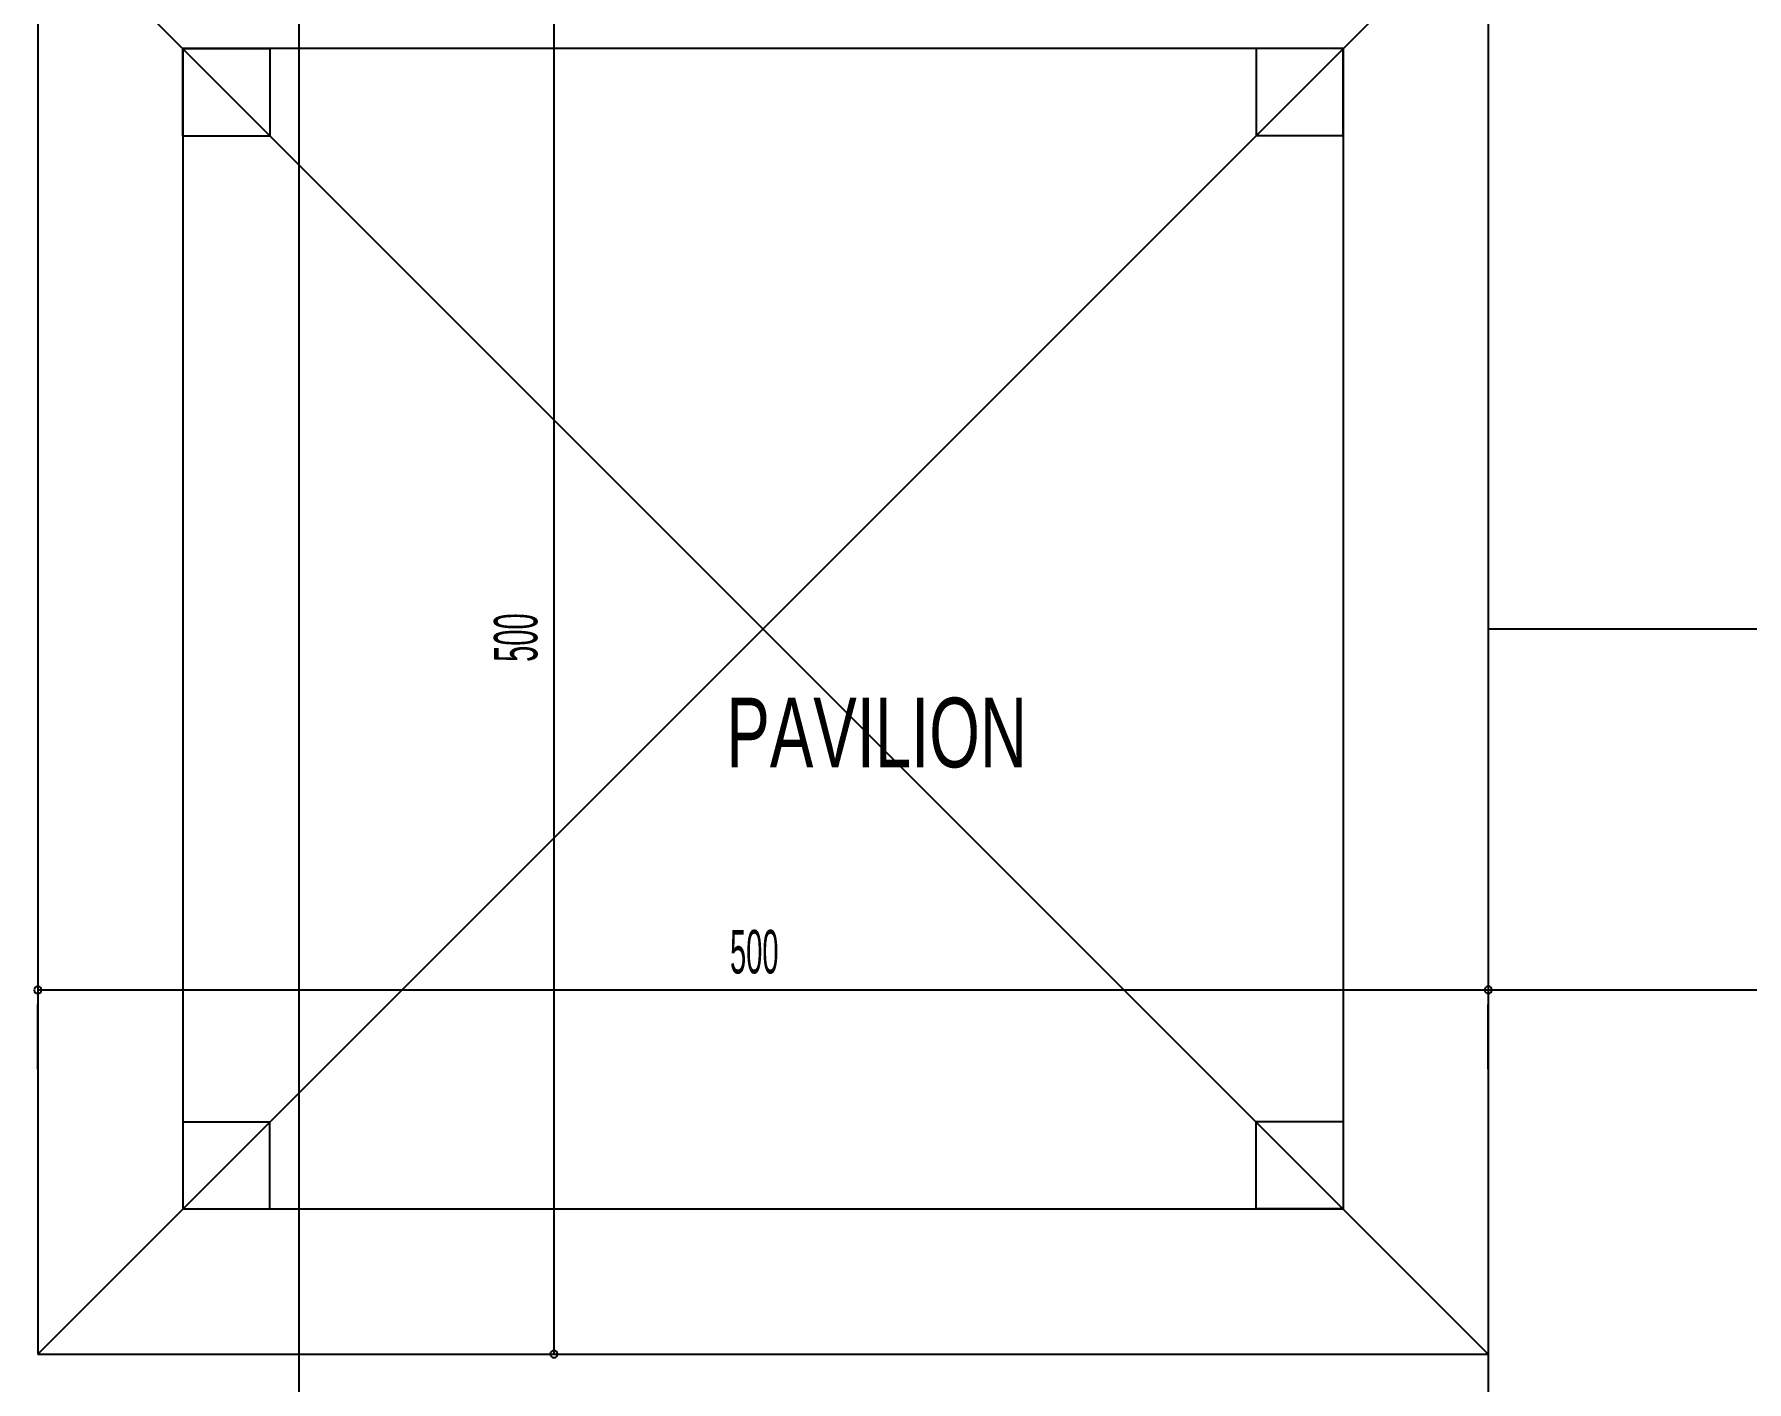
# Model space of a CAD drawing. Extents: x 3907.4 to 3911.57, y -3054.42 to -3053.7.
# Drawn here: x 3907.9947 to 3908.1128, y -3053.8739 to -3053.781 of the extents above; entities that cross this region are included whole.
import ezdxf

# ---------------------------------------------------------------- set-up
doc = ezdxf.new("R2010")
doc.units = 0
doc.header["$LTSCALE"] = 2
doc.header["$MEASUREMENT"] = 0
doc.linetypes.add('ACAD_ISO07W100', pattern=[3.5, 0.5, -3])
doc.linetypes.add('ACAD_ISO10W100', pattern=[18, 12, -3, 0, -3])
doc.layers.get('0').update_dxf_attribs({"linetype": 'CONTINUOUS'})
for name, color, linetype in [('AKS', 11, 'CONTINUOUS'), ('KOLON', 3, 'CONTINUOUS'), ('MB', 11, 'CONTINUOUS'), ('OLÇÜ', 6, 'CONTINUOUS'), ('TEXT', 11, 'CONTINUOUS')]:
    doc.layers.add(name, color=color, linetype=linetype)
doc.styles.add('MAHAL', font='stylu.ttf', dxfattribs={"width": 0.7, "height": 20})
doc.styles.add('ÖLÇÜ', font='stylu.ttf', dxfattribs={"width": 0.5})

msp = doc.modelspace()

# ---------------------------------------------------------------- linework, layer by layer
at = {"color": 0, "linetype": 'ByBlock'}
for centre, start, end in [((3907.99497, -3053.84693), 0, 180), ((3908.09497, -3053.84693), 0, 180), ((3908.09497, -3053.84693), 0, 180), ((3907.99497, -3053.84693), 180, 0), ((3908.09497, -3053.84693), 180, 0), ((3908.09497, -3053.84693), 180, 0), ((3908.03055, -3053.87203), 90, 270), ((3908.03055, -3053.87203), 270, 90)]:
    msp.add_arc(centre, 0.00025, start, end, dxfattribs=at)
at = {"layer": 'AKS', "linetype": 'ACAD_ISO10W100'}
msp.add_line((3908.01297, -3053.71797), (3908.01297, -3054.27603), dxfattribs=at)
at = {"layer": 'KOLON'}
for p, q in [((3908.00497, -3053.78803), (3908.00497, -3053.78203)), ((3908.00497, -3053.78203), (3908.01097, -3053.78203)), ((3908.01097, -3053.78203), (3908.01097, -3053.78803)), ((3908.08497, -3053.78203), (3908.07897, -3053.78203)), ((3908.07897, -3053.78203), (3908.07897, -3053.78803)), ((3908.08497, -3053.78803), (3908.08497, -3053.78203)), ((3908.00497, -3053.78803), (3908.01097, -3053.78803)), ((3908.08497, -3053.78803), (3908.07897, -3053.78803)), ((3908.00497, -3053.85603), (3908.00497, -3053.86203)), ((3908.00497, -3053.85603), (3908.01097, -3053.85603)), ((3908.01097, -3053.86203), (3908.01097, -3053.85603)), ((3908.08497, -3053.85603), (3908.07897, -3053.85603)), ((3908.07897, -3053.86203), (3908.07897, -3053.85603)), ((3908.08497, -3053.85603), (3908.08497, -3053.86203)), ((3908.00497, -3053.86203), (3908.01097, -3053.86203)), ((3908.08497, -3053.86203), (3908.07897, -3053.86203))]:
    msp.add_line(p, q, dxfattribs=at)
at = {"layer": 'MB', "color": 2, "linetype": 'ACAD_ISO07W100', "ltscale": 5}
for p, q in [((3907.99497, -3053.77203), (3908.09497, -3053.87203)), ((3908.09497, -3053.77203), (3907.99497, -3053.87203)), ((3908.00497, -3053.78203), (3908.00497, -3053.86203)), ((3908.08497, -3053.78203), (3908.00497, -3053.78203)), ((3908.08497, -3053.78203), (3908.08497, -3053.86203)), ((3908.00497, -3053.86203), (3908.08497, -3053.86203))]:
    msp.add_line(p, q, dxfattribs=at)
at = {"layer": 'MB', "color": 3}
for p, q in [((3907.99497, -3053.77203), (3907.99497, -3053.87203)), ((3908.09497, -3053.77203), (3908.09497, -3053.82203)), ((3908.09497, -3053.82203), (3908.34697, -3053.82203)), ((3908.09497, -3053.82203), (3908.09497, -3054.12603)), ((3907.99497, -3053.87203), (3908.09497, -3053.87203))]:
    msp.add_line(p, q, dxfattribs=at)
at = {"layer": 'OLÇÜ', "color": 6}
for p, q in [((3908.03055, -3053.77203), (3908.03055, -3053.87203)), ((3907.99497, -3053.84693), (3908.09497, -3053.84693)), ((3907.99497, -3053.85238), (3907.99497, -3053.84793)), ((3908.09497, -3053.84693), (3908.14497, -3053.84693)), ((3908.09497, -3053.85238), (3908.09497, -3053.84793)), ((3908.09497, -3053.85238), (3908.09497, -3053.84793)), ((3908.02898, -3053.87203), (3908.02955, -3053.87203))]:
    msp.add_line(p, q, dxfattribs=at)

# ---------------------------------------------------------------- texts
at = {"layer": 'OLÇÜ', "color": 62, "style": 'ÖLÇÜ', "width": 0.5}
msp.add_text('500', height=0.003, rotation=90, dxfattribs=at).set_placement((3908.02941, -3053.82431))
msp.add_text('500', height=0.003, dxfattribs=at).set_placement((3908.04269, -3053.84579))
at = {"layer": 'TEXT', "style": 'MAHAL', "width": 0.7}
msp.add_text('PAVILION', height=0.0048, dxfattribs=at).set_placement((3908.04244, -3053.83158))

doc.saveas('drawing.dxf')
